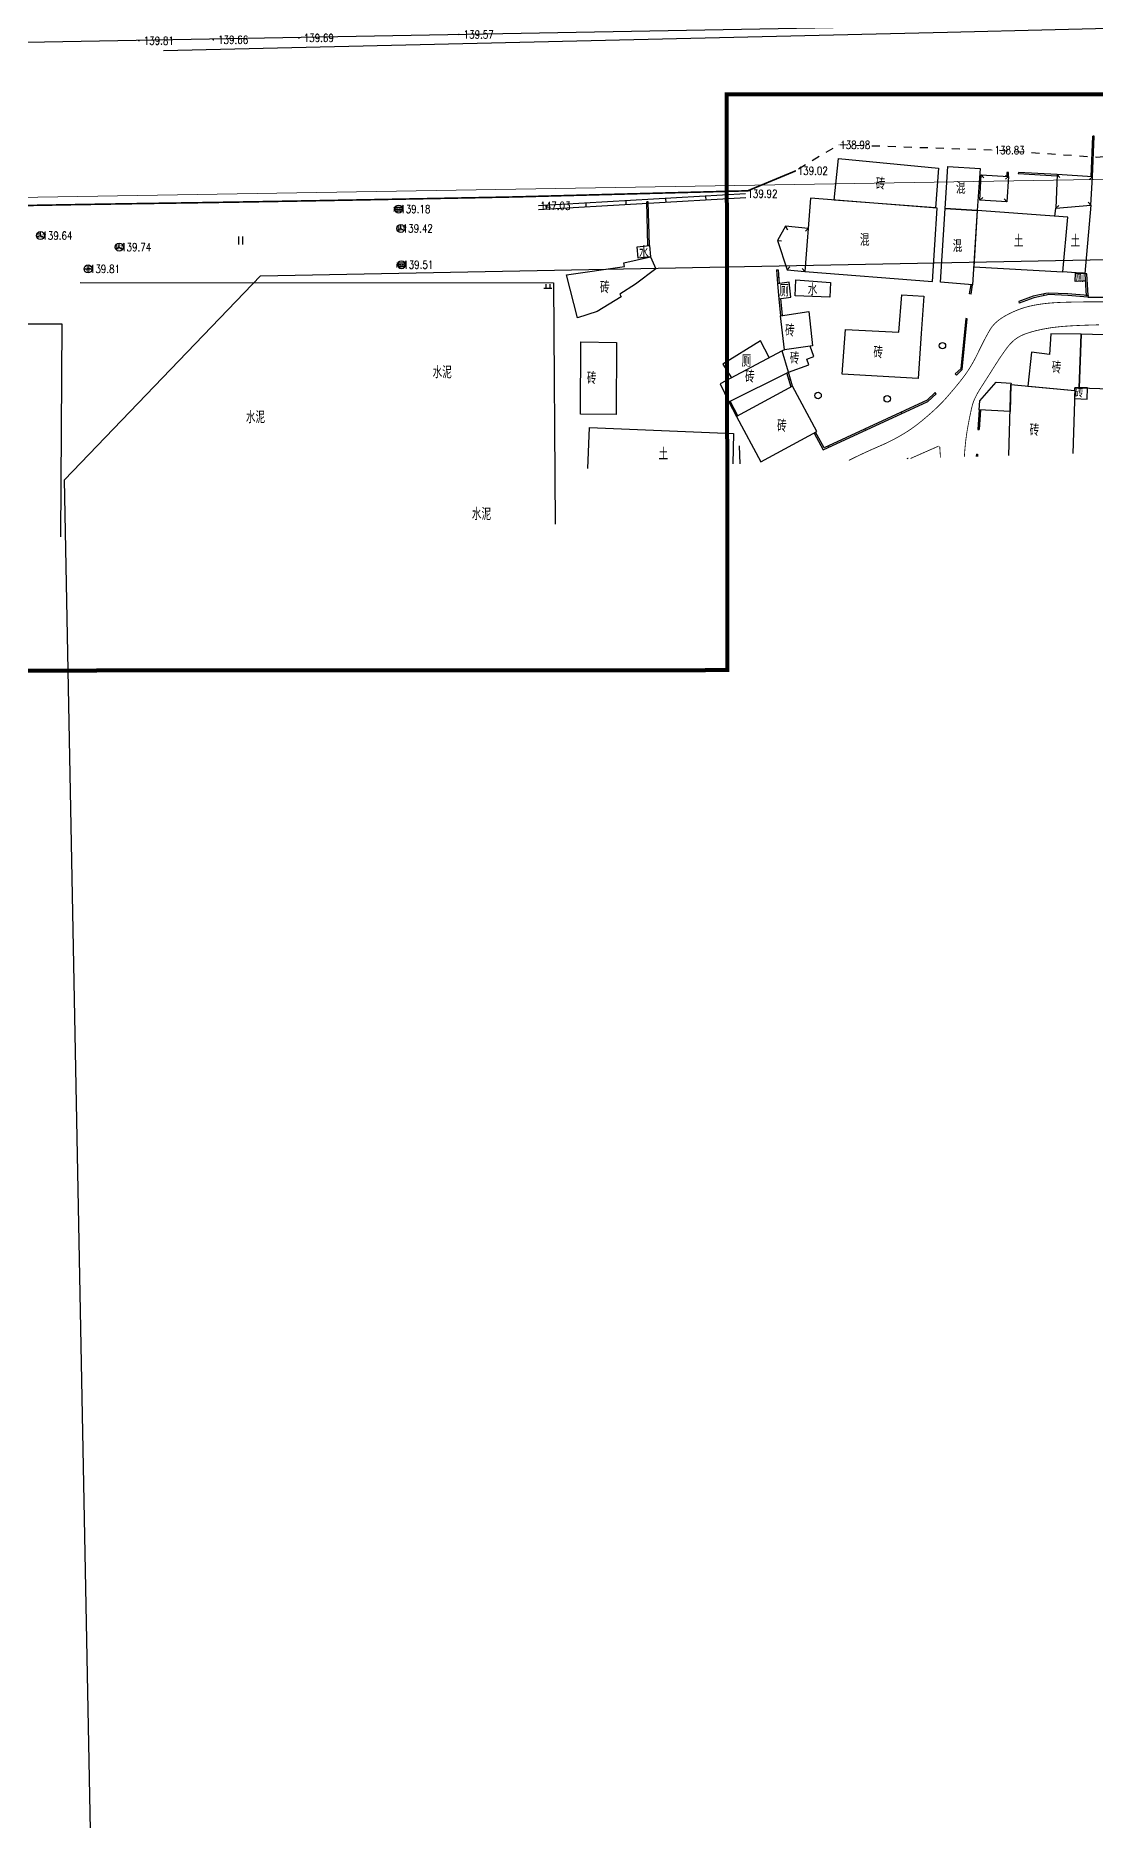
# Model space of a CAD drawing. Extents: x 529262 to 576451, y 2694391 to 2717535.
# Drawn here: x 566432.1 to 566564.6, y 2709457.8 to 2709680.9 of the extents above; entities that cross this region are included whole.
import ezdxf
from ezdxf.enums import TextEntityAlignment as Align
from ezdxf.xclip import XClip

# ---------------------------------------------------------------- set-up
doc = ezdxf.new("R2010")
doc.units = 0
doc.header["$XCLIPFRAME"] = 0
for name, pattern in [('X2', [10, 8, -2]), ('X5', [3, 2, -1]), ('X6', [2, 1, -1])]:
    doc.linetypes.add(name, pattern=pattern)
for name, color, linetype in [('a红线图', 1, 'Continuous'), ('COMPONENT', 8, 'Continuous'), ('DLDW', 8, 'Continuous'), ('DLSS', 4, 'Continuous'), ('DMTZ', 8, 'Continuous'), ('GCD', 8, 'Continuous'), ('GXYZ', 8, 'Continuous'), ('JMD', 8, 'Continuous'), ('PP-COM', 7, 'Continuous'), ('RD-中线', 40, 'Continuous'), ('RD-红线', 7, 'Continuous'), ('ZBTZ', 8, 'Continuous'), ('ZJ', 7, 'Continuous')]:
    doc.layers.add(name, color=color, linetype=linetype)
doc.styles.add('HZ', font='rs.shx', dxfattribs={"width": 0.8, "bigfont": 'hztxt.shx'})
doc.styles.add('宋体', font='', dxfattribs={"width": 0.75})
doc.styles.get('宋体').set_extended_font_data('SimSun')
doc.linetypes.add('10421', pattern='A,2,[150,AAA.SHX,S=0.5,R=0,X=0,Y=0.5],1e-11', length=2.00000000001)
doc.linetypes.add('10422', pattern='A,0.75,[150,AAA.SHX,S=0.5,R=0,X=0,Y=0.5],1.5,[177,AAA.SHX,S=1,R=0,X=0,Y=0.4],0.75', length=3)
doc.linetypes.add('1161', pattern='A,0,[149,AAA.SHX,S=0.15,R=0,X=0,Y=0],-1.6', length=1.6)
doc.linetypes.add('444', pattern='A,4.5,[145,AAA.SHX,S=1,R=0,X=0,Y=1],4.5,-0.5,[146,AAA.SHX,S=1,R=0,X=0,Y=0],-0.5', length=10)

# ---------------------------------------------------------------- blocks, each defined once
blk = doc.blocks.new('A$C19FD0107')
at = {"layer": 'RD-中线', "color": 8, "linetype": 'Continuous'}
blk.add_lwpolyline([(-1765.32132589817, 14833.87023487827), (-1870.241975441575, 14834.3566922443, -0.0777303560093911), (-2297.406094647944, 14903.19804070424), (-2763.511871531606, 15055.04426127998, -0.002411978223335573), (-2772.670693561435, 15058.07693652296), (-3168.084878399968, 15191.12673934922, 0.03180471352728447), (-3413.657397270203, 15256.71570610814), (-3481.167525202036, 15270.21845033485, 0.04076391245960564), (-3610.521611653268, 15285.28110689297), (-3824.794197767973, 15292.66365356697, 0.003807018524346361), (-3833.927622362971, 15292.90872900095), (-3984.459488265216, 15295.8011589814, 0.004916270920328316), (-3996.257734261453, 15295.9118286958), (-4213.60503308475, 15295.81346732797, 0.00447514255356644), (-4218.974859215319, 15295.76297454908), (-4356.09779150039, 15293.24607412284, -4.732668727583544e-05), (-4356.15457405895, 15293.24503725162), (-5280.16207908839, 15276.45979785593)], format="xyb", dxfattribs=at)
at = {"layer": 'RD-中线', "color": 8, "linetype": 'Continuous', "flags": 128}
for points in [[(-4490.733542978764, 14139.43815448834, -2.221422510118572e-09), (-4490.28967911005, 14139.41727957362)], [(-3818.250725544989, 14086.16833724407, -2.554406072822332e-09), (-3817.739615514874, 14086.16938653216)]]:
    blk.add_lwpolyline(points, format="xyb", dxfattribs=at)
at = {"layer": 'RD-红线', "color": 8, "linetype": 'Continuous', "flags": 128}
blk.add_lwpolyline([(-4537.77971290797, 15260.22162079671), (-4358.430567078292, 15263.68824945996), (-4329.32174744457, 15264.2508920487, -0.2585287590314037), (-4226.506679393351, 15209.85186767112), (-4206.586506180465, 15179.32515078736)], format="xyb", dxfattribs=at)
at = {"layer": 'RD-红线', "color": 8, "linetype": 'Continuous'}
blk.add_lwpolyline([(-4537.77971290797, 15260.22162079671), (-4562.291931942105, 15234.7442472931, 0.4142007791411533)], format="xyb", dxfattribs=at)
at = {"layer": 'RD-红线', "color": 8, "linetype": 'Continuous', "flags": 128}
blk.add_lwpolyline([(-4558.494173660874, 15037.81898876559), (-4562.291931942105, 15234.7442472931)], dxfattribs=at)
blk = doc.blocks.new('GC200')
at = {"linetype": 'Continuous', "const_width": 0.2, "flags": 128}
blk.add_lwpolyline([(-0.1, 0, 1), (0.1, 0, 1)], format="xyb", close=True, dxfattribs=at)
blk = doc.blocks.new('gc119')
at = {"color": 8}
for p, q in [((-1, 0), (1, 0)), ((-0.5, 1), (-0.5, 0)), ((0.5, 1), (0.5, 0))]:
    blk.add_line(p, q, dxfattribs=at)
blk = doc.blocks.new('gc122')
at = {"color": 8}
blk.add_circle((0, 0), 0.8, dxfattribs=at)
blk = doc.blocks.new('gc121')
at = {"color": 8}
for p, q in [((-0.5, -1), (-0.5, 1)), ((0.5, -1), (0.5, 1))]:
    blk.add_line(p, q, dxfattribs=at)
blk = doc.blocks.new('gcbj0102')
for p, q in [((-1, 0), (1, 0)), ((-8.881784197001252e-16, -1), (-8.881784197001252e-16, 1))]:
    blk.add_line(p, q)
blk.add_circle((0, 0), 1)
blk = doc.blocks.new('gcbj0103')
for p, q in [((-1, 0), (1, 0)), ((-0.9009279699931144, 0.4339686542644392), (0.9009279699931144, 0.4339686542644392)), ((-0.8840719287007585, -0.4673508584386284), (0.8840719287007585, -0.4673508584386284))]:
    blk.add_line(p, q)
blk.add_circle((0, 0), 1)
blk = doc.blocks.new('gcbj0107')
for q in [(-0.8660254037844384, -0.4999999999999998), (0, 1), (0.8660254037844384, -0.5)]:
    blk.add_line((0, 0), q)
blk.add_circle((0, 0), 1)

msp = doc.modelspace()

# ---------------------------------------------------------------- linework, layer by layer
at = {"const_width": 0.5}
msp.add_lwpolyline([(566139.3254781528, 2710172.956002517), (565986.517980859, 2710172.842414358), (565986.6807859818, 2709601.260900143), (566518.5860851414, 2709601.552246393), (566518.4846013224, 2709673.527309263), (566764.333365124, 2709673.51329514), (566764.1200140063, 2710112.126593302), (566139.3631917343, 2710109.398264742), (566139.3159466337, 2710172.955995432)], dxfattribs=at)
at = {"layer": 'a红线图', "color": 8, "linetype": 'Continuous', "lineweight": 0, "flags": 128}
msp.add_lwpolyline([(564727.3493957546, 2709632.223301562), (566623.018203956, 2709663.858311703)], dxfattribs=at)
msp.add_lwpolyline([(564727.3493957546, 2709632.223301562), (566623.018203956, 2709663.858311703)], dxfattribs=at)
at = {"layer": 'DLDW', "color": 252, "linetype": '10421', "flags": 128}
for points, elevation in [([(566507.2922494418, 2709654.479838125), (566508.8321494417, 2709654.635138125), (566508.9693494417, 2709653.224738125), (566507.4179494418, 2709653.045638125)], 138.9261), ([(566527.1329494417, 2709650.336238125), (566531.4566494419, 2709649.989238125), (566531.3870494417, 2709648.174338125), (566527.0564111704, 2709648.340414726)], 138.9158)]:
    msp.add_lwpolyline(points, close=True, dxfattribs=dict(at, elevation=elevation))
at = {"layer": 'DLDW', "color": 252, "linetype": 'Continuous', "flags": 128}
for points, elevation in [([(566563.3508137077, 2709650.191483311), (566562.0421494415, 2709650.126238125), (566562.0817494417, 2709651.176838125), (566563.2555494417, 2709651.119838124), (566563.3008893733, 2709651.082224581)], 139.4024), ([(566523.7867494418, 2709640.609138125), (566522.7292494418, 2709642.697938125), (566518.0153494417, 2709639.804538125), (566519.0744894791, 2709638.078997162)], 138.7277)]:
    msp.add_lwpolyline(points, dxfattribs=dict(at, elevation=elevation))
at = {"layer": 'DLDW', "color": 252, "linetype": 'Continuous', "elevation": 139.0153, "flags": 128}
msp.add_lwpolyline([(566526.2973494417, 2709650.028538125), (566524.8473494417, 2709649.825938125), (566525.0227494417, 2709647.980538125), (566526.515807101, 2709648.175863412)], close=True, dxfattribs=at)
at = {"layer": 'DLSS', "linetype": 'X6', "flags": 128}
msp.add_lwpolyline([(566587.005, 2709667.333), (566579.031, 2709667.967), (566578.435, 2709667.083), (566564.763, 2709665.639), (566551.733, 2709666.55), (566532.438, 2709667.198), (566527.127, 2709663.965)], dxfattribs=at)
msp.add_lwpolyline([(566587.005, 2709667.333), (566579.031, 2709667.967), (566578.435, 2709667.083), (566564.763, 2709665.639), (566551.733, 2709666.55), (566532.438, 2709667.198), (566527.127, 2709663.965)], dxfattribs=at)
at = {"layer": 'DLSS', "linetype": 'X2', "const_width": 0.2}
msp.add_lwpolyline([(566527.127, 2709663.965), (566521.1138699439, 2709661.465454286), (566492.066935908, 2709660.701914445), (566489.4834653568, 2709660.650430563), (566486.3302537026, 2709660.588716418), (566482.6073009457, 2709660.516772009), (566478.3146070859, 2709660.434597338), (566473.8215802943, 2709660.349822522), (566469.4976287415, 2709660.270077682), (566465.3427524277, 2709660.195362817), (566461.3569513527, 2709660.125677927), (566457.5402255167, 2709660.061023014), (566453.8925749194, 2709660.001398075), (566450.4139995611, 2709659.946803112), (566447.1044994418, 2709659.897238124), (566443.7896400668, 2709659.847218593), (566440.2949869419, 2709659.791259999), (566436.6205400669, 2709659.729362343), (566432.7662994418, 2709659.661525624), (566428.7322650668, 2709659.587749843)], dxfattribs=at)
at = {"layer": 'DLSS', "linetype": 'X2', "const_width": 0.1, "flags": 128}
for points in [[(566610.3460494418, 2709658.014238125), (566609.7280528639, 2709657.560013731), (566609.1563428084, 2709657.14430632), (566608.6309192753, 2709656.767115892), (566608.1517822646, 2709656.428442447), (566607.7189317761, 2709656.128285985), (566607.3323678102, 2709655.866646506), (566606.9920903664, 2709655.643524009), (566606.698099445, 2709655.458918495), (566606.4065620115, 2709655.294041214), (566606.0736450305, 2709655.130103414), (566605.6993485022, 2709654.967105096), (566605.2836724268, 2709654.805046259), (566604.8266168041, 2709654.643926904), (566604.3281816342, 2709654.483747031), (566603.788366917, 2709654.324506639), (566603.2071726527, 2709654.166205729), (566602.5822477166, 2709654.004533803), (566601.9112409842, 2709653.835180363), (566601.1941524557, 2709653.658145411), (566600.4309821307, 2709653.473428944), (566599.6217300096, 2709653.281030964), (566598.7663960923, 2709653.080951471), (566597.8649803785, 2709652.873190464), (566596.9174828689, 2709652.657747943), (566595.9524309761, 2709652.439954437), (566594.998352114, 2709652.225140473), (566594.0552462826, 2709652.01330605), (566593.123113482, 2709651.804451169), (566592.2019537118, 2709651.59857583), (566591.2917669724, 2709651.395680032), (566590.3925532636, 2709651.195763777), (566589.5043125853, 2709650.998827063), (566588.6332280845, 2709650.79737064), (566587.7854829073, 2709650.583895258), (566586.9610770537, 2709650.358400917), (566586.160010524, 2709650.120887617), (566585.382283318, 2709649.871355357), (566584.6278954358, 2709649.609804139), (566583.8968468773, 2709649.336233961), (566583.1891376425, 2709649.050644824), (566582.497071905, 2709648.772698855), (566581.8129538386, 2709648.522058181), (566581.1367834429, 2709648.298722803), (566580.4685607181, 2709648.10269272), (566579.8082856642, 2709647.933967933), (566579.1559582811, 2709647.792548441), (566578.5115785691, 2709647.678434245), (566577.875146528, 2709647.591625344), (566577.2394114624, 2709647.525374376), (566576.5971226771, 2709647.472933982), (566575.9482801721, 2709647.434304158), (566575.2928839474, 2709647.409484908), (566574.6309340029, 2709647.398476229), (566573.9624303387, 2709647.401278123), (566573.2873729549, 2709647.417890588), (566572.6057618513, 2709647.448313626), (566571.9020064796, 2709647.483269978), (566571.1605162913, 2709647.513482388), (566570.3812912864, 2709647.538950855), (566569.564331465, 2709647.559675379), (566568.7096368271, 2709647.575655961), (566567.8172073725, 2709647.5868926), (566566.8870431015, 2709647.593385296), (566565.9191440138, 2709647.59513405), (566564.9628985192, 2709647.593173011), (566564.0676950271, 2709647.588536328), (566563.2335335376, 2709647.581224003), (566562.460414051, 2709647.571236035), (566561.7483365664, 2709647.558572424), (566561.0973010849, 2709647.54323317), (566560.5073076058, 2709647.525218273), (566559.9783561293, 2709647.504527733), (566559.4874768583, 2709647.478470854), (566559.0116999957, 2709647.444356938), (566558.5510255418, 2709647.402185987), (566558.105453496, 2709647.351957999), (566557.674983859, 2709647.293672976), (566557.2596166299, 2709647.227330916), (566556.8593518096, 2709647.15293182), (566556.4741893978, 2709647.070475689), (566556.0974099225, 2709646.977238957), (566555.7222939123, 2709646.870498057), (566555.3488413674, 2709646.750252991), (566554.9770522875, 2709646.616503758), (566554.6069266726, 2709646.469250359), (566554.2384645228, 2709646.308492793), (566553.8716658383, 2709646.13423106), (566553.5065306189, 2709645.946465161), (566553.1554260186, 2709645.748309448), (566552.8307191929, 2709645.542878275), (566552.5324101407, 2709645.330171642), (566552.2604988627, 2709645.110189548), (566552.0149853586, 2709644.882931993), (566551.7958696285, 2709644.648398978), (566551.6031516726, 2709644.406590503), (566551.4368314905, 2709644.157506568), (566551.2791331746, 2709643.891068105), (566551.112280817, 2709643.597196047), (566550.9362744178, 2709643.275890394), (566550.7511139768, 2709642.927151146), (566550.5567994943, 2709642.550978303), (566550.35333097, 2709642.147371865), (566550.1407084042, 2709641.716331832), (566549.9189317967, 2709641.257858204), (566549.690497732, 2709640.794396646), (566549.4579027949, 2709640.348392826), (566549.2211469853, 2709639.919846741), (566548.9802303031, 2709639.508758392), (566548.7351527483, 2709639.11512778), (566548.4859143212, 2709638.738954904), (566548.2325150215, 2709638.380239765), (566547.9749548492, 2709638.038982362), (566547.7135823024, 2709637.707111314), (566547.4487458791, 2709637.376555239), (566547.1804455793, 2709637.047314138), (566546.9086814031, 2709636.719388011), (566546.6334533507, 2709636.392776858), (566546.3547614216, 2709636.067480679), (566546.0726056161, 2709635.743499473), (566545.786985934, 2709635.420833241), (566545.4851386922, 2709635.092763416), (566545.1543002072, 2709634.752571432), (566544.7944704789, 2709634.400257288), (566544.4056495075, 2709634.035820985), (566543.9878372928, 2709633.659262522), (566543.5410338348, 2709633.270581901), (566543.0652391337, 2709632.86977912), (566542.5604531893, 2709632.456854179), (566542.0257762511, 2709632.043687416), (566541.4603085683, 2709631.642159164), (566540.8640501412, 2709631.252269426), (566540.2370009696, 2709630.8740182), (566539.5791610532, 2709630.507405486), (566538.8905303925, 2709630.152431286), (566538.1711089874, 2709629.809095598), (566537.4208968376, 2709629.477398423), (566536.6592822943, 2709629.146961676), (566535.9056537084, 2709628.807407272), (566535.1600110797, 2709628.458735212), (566534.4223544084, 2709628.100945496), (566533.7524722553, 2709627.764102183)], [(566545.1156232693, 2709629.514735679), (566545.1951368736, 2709628.279939927), (566545.2049778771, 2709628.114285974)]]:
    msp.add_lwpolyline(points, dxfattribs=at)
at = {"layer": 'DLSS', "linetype": 'Continuous', "const_width": 0.1, "flags": 128}
for points in [[(566565.0211102392, 2709644.712803266), (566564.463564984, 2709644.700743165), (566563.9124118175, 2709644.685816881), (566563.367650739, 2709644.668024412), (566562.8292817492, 2709644.647365759), (566562.2973048479, 2709644.62384092), (566561.7717200348, 2709644.597449898), (566561.25252731, 2709644.568192691), (566560.7430457881, 2709644.533599853), (566560.2465945826, 2709644.491201936), (566559.7631736936, 2709644.440998941), (566559.292783121, 2709644.382990868), (566558.8354228652, 2709644.317177717), (566558.3910929257, 2709644.243559487), (566557.9597933028, 2709644.162136179), (566557.5415239965, 2709644.072907792), (566557.1423943724, 2709643.97832169), (566556.7685137964, 2709643.880825236), (566556.4198822682, 2709643.78041843), (566556.0964997879, 2709643.677101271), (566555.798366356, 2709643.57087376), (566555.5254819714, 2709643.461735896), (566555.2778466353, 2709643.34968768), (566555.0554603469, 2709643.234729112), (566554.8476408186, 2709643.110554447), (566554.6437057628, 2709642.970857938), (566554.4436551791, 2709642.815639587), (566554.2474890678, 2709642.644899393), (566554.0552074286, 2709642.458637357), (566553.8668102619, 2709642.256853477), (566553.6822975671, 2709642.039547755), (566553.5016693451, 2709641.806720191), (566553.3210411228, 2709641.560311021), (566553.1365284284, 2709641.302260487), (566552.9481312614, 2709641.032568587), (566552.7558496223, 2709640.751235321), (566552.559683511, 2709640.458260689), (566552.3596329275, 2709640.153644691), (566552.1556978715, 2709639.837387328), (566551.9478783433, 2709639.5094886), (566551.7381166008, 2709639.176254239), (566551.5283549018, 2709638.843989982), (566551.3185932465, 2709638.512695828), (566551.108831635, 2709638.182371776), (566550.8990700667, 2709637.853017827), (566550.6893085422, 2709637.524633981), (566550.4795470614, 2709637.197220238), (566550.269785624, 2709636.870776598), (566550.0694977085, 2709636.551340947), (566549.888156793, 2709636.244951168), (566549.7257628775, 2709635.951607261), (566549.5823159621, 2709635.671309229), (566549.4578160465, 2709635.404057069), (566549.3522631312, 2709635.149850782), (566549.2656572157, 2709634.908690368), (566549.1979983002, 2709634.680575827), (566549.1379399123, 2709634.442868171), (566549.0741355792, 2709634.172928414), (566549.006585301, 2709633.870756557), (566548.9352890777, 2709633.536352598), (566548.8602469091, 2709633.169716537), (566548.7814587954, 2709632.770848376), (566548.6989247368, 2709632.339748113), (566548.6126447332, 2709631.876415748), (566548.5281647975, 2709631.384736507), (566548.4510309433, 2709630.868595616), (566548.3812431702, 2709630.327993072), (566548.3188014786, 2709629.762928876), (566548.2637058683, 2709629.173403029), (566548.2159563396, 2709628.55941553), (566548.1935698924, 2709628.205668289)], [(566544.9841776148, 2709629.554966582), (566544.4130764726, 2709629.306526781), (566543.8706099439, 2709629.06974089), (566543.3567780282, 2709628.84460891), (566542.8715807258, 2709628.63113084), (566542.4150180365, 2709628.42930668), (566541.9870899604, 2709628.239136431), (566541.5877964975, 2709628.060620092), (566541.4521036417, 2709627.999534165)]]:
    msp.add_lwpolyline(points, dxfattribs=at)
at = {"layer": 'DMTZ', "linetype": '10421', "flags": 128}
msp.add_lwpolyline([(566563.6371324596, 2709648.159437993), (566579.8290390469, 2709648.181751528), (566585.5965494417, 2709651.133238125), (566600.9174494417, 2709654.232838125)], dxfattribs=at)
at = {"layer": 'DMTZ', "linetype": '10422', "elevation": 140.273, "flags": 128}
msp.add_lwpolyline([(566520.1749363361, 2709627.348941244), (566520.0722494418, 2709629.570538125)], dxfattribs=at)
at = {"layer": 'JMD', "linetype": 'Continuous'}
for p, q in [((566564.4106494418, 2709668.307838125), (566564.2607762684, 2709668.31400513)), ((566550.3156190204, 2709663.467227052), (566550.647609969, 2709663.093352728)), ((566553.4843923945, 2709663.279204026), (566553.2844721603, 2709663.284852028)), ((566553.7096494418, 2709663.265838125), (566553.3357751179, 2709662.933847176)), ((566554.9438494418, 2709663.768338125), (566554.9321917023, 2709663.568678171)), ((566559.7787494418, 2709663.486038125), (566559.7670917023, 2709663.286378171)), ((566559.7787494418, 2709663.486038125), (566560.114888015, 2709663.115888345)), ((566564.2003494418, 2709663.197038125), (566563.826401332, 2709662.865130289)), ((566564.2003494418, 2709663.197038125), (566564.0504762685, 2709663.20320513)), ((566500.8671729009, 2709659.932347678), (566500.896389209, 2709659.433202)), ((566500.8671729009, 2709659.932347678), (566500.896389209, 2709659.433202)), ((566505.8586296757, 2709660.224510758), (566505.8878459837, 2709659.725365081)), ((566505.8586296757, 2709660.224510758), (566505.8878459837, 2709659.725365081)), ((566508.6874494418, 2709660.080238125), (566508.487520024, 2709660.07492513)), ((566510.8500864505, 2709660.516673839), (566510.8793027585, 2709660.017528161)), ((566510.8500864505, 2709660.516673839), (566510.8793027585, 2709660.017528161)), ((566515.8415432252, 2709660.808836919), (566515.8707595333, 2709660.309691242)), ((566515.8415432252, 2709660.808836919), (566515.8707595333, 2709660.309691242)), ((566550.1277190205, 2709660.300527052), (566550.5015933445, 2709660.632518)), ((566553.5217494417, 2709660.099138125), (566553.1897584933, 2709660.473012448)), ((566564.0115494418, 2709659.685238125), (566563.6513016126, 2709660.031967849)), ((566495.8757161262, 2709659.640184598), (566495.9049324342, 2709659.14103892)), ((566495.8757161262, 2709659.640184598), (566495.9049324342, 2709659.14103892)), ((566559.6485494417, 2709659.282938125), (566559.9911603393, 2709659.647105357)), ((566524.8189494415, 2709655.268038125), (566525.3163843085, 2709655.217455981)), ((566525.8391494417, 2709657.025838124), (566526.0680697701, 2709656.581320989)), ((566528.6512656303, 2709656.750360226, 139.4322), (566528.3559112054, 2709656.433968967)), ((566508.8321494417, 2709654.635138125), (566508.6322200239, 2709654.62982513)), ((566524.7258494417, 2709651.590338125), (566524.925376925, 2709651.604077973)), ((566526.0555494417, 2709651.576038125), (566526.3663157746, 2709651.967732248)), ((566528.2347494418, 2709651.371038125), (566527.9158631172, 2709651.756150461)), ((566563.5005759728, 2709651.093416631), (566563.3008893733, 2709651.082224581)), ((566524.7893806928, 2709650.667749325), (566524.988908176, 2709650.681489173)), ((566549.0451494417, 2709648.555438125), (566548.847701744, 2709648.587287876)), ((566558.0961327731, 2709648.573449879), (566558.1406288629, 2709648.378462449)), ((566525.0227494417, 2709647.980538125), (566525.2218278573, 2709647.999715831)), ((566554.9871494417, 2709647.615138125), (566555.0556749849, 2709647.427243873)), ((566563.6538494418, 2709648.358738125), (566563.4541628421, 2709648.347546075)), ((566563.6538494418, 2709648.358738125), (566563.6371324596, 2709648.159437993)), ((566525.2281494418, 2709645.848338125), (566525.4272278573, 2709645.867515832)), ((566548.5640494417, 2709645.477538125), (566548.3650039334, 2709645.497054415)), ((566526.4653867618, 2709637.923352158), (566526.2736839198, 2709637.866343208)), ((566547.1975494417, 2709638.427138125), (566547.061602469, 2709638.573829708)), ((566547.9495404396, 2709639.210196475), (566547.7504949311, 2709639.229712764)), ((566544.6797494417, 2709636.090238125), (566544.5452071052, 2709636.238219069)), ((566540.3792879266, 2709633.631923086), (566540.295147268, 2709633.813362745)), ((566550.0431494417, 2709634.096638124), (566550.192874571, 2709634.08756147)), ((566529.4228494418, 2709631.189138125), (566529.5987168577, 2709631.284378096)), ((566535.8432964713, 2709631.528406622), (566535.7591558128, 2709631.70984628)), ((566549.8944494417, 2709631.643738124), (566550.0441745709, 2709631.634661469)), ((566531.307305016, 2709629.424890157), (566531.2231643572, 2709629.606329816)), ((566549.7036494418, 2709628.546838125), (566549.8526544246, 2709628.5295895))]:
    msp.add_line(p, q, dxfattribs=at)
at = {"layer": 'JMD'}
msp.add_line((566519.2246047683, 2709634.168178546), (566519.4014945519, 2709634.26150595), dxfattribs=at)
at = {"layer": 'JMD', "linetype": '444', "flags": 128}
msp.add_lwpolyline([(566448.1049125426, 2709679.010522461), (566546.0961654815, 2709681.277974962), (566599.9343412085, 2709682.641008621), (566614.5502323658, 2709683.695237736), (566672.769614742, 2709684.003983784), (566687.8375597303, 2709683.702783822), (566702.3027193642, 2709683.40158386), (566712.1362975778, 2709681.983797207)], dxfattribs=at)
at = {"layer": 'JMD', "linetype": 'Continuous', "flags": 128}
for points in [[(566564.0504762685, 2709663.20320513), (566564.2607762684, 2709668.31400513)], [(566564.2003494418, 2709663.197038125), (566564.4106494418, 2709668.307838125)], [(566559.7670917023, 2709663.286378171), (566554.9321917023, 2709663.568678171)], [(566559.7787494418, 2709663.486038125), (566554.9438494418, 2709663.768338125)], [(566520.833, 2709661.101), (566494.95, 2709659.586)], [(566520.833, 2709661.101), (566494.95, 2709659.586)], [(566520.862216308, 2709660.601854322), (566494.979216308, 2709659.086854323)], [(566520.862216308, 2709660.601854322), (566494.979216308, 2709659.086854323)], [(566563.4541628421, 2709648.347546075), (566563.3008893733, 2709651.082224581)], [(566563.6371324596, 2709648.159437993), (566561.126399945, 2709648.370034295), (566558.7163239354, 2709648.485782768), (566558.4058537342, 2709648.438986708), (566556.8668651935, 2709648.087789853), (566555.0556749849, 2709647.427243873)], [(566548.3650039334, 2709645.497054415), (566547.7486130246, 2709639.210519307), (566547.061602469, 2709638.573829708)], [(566526.2054494417, 2709638.797438125), (566528.772285168, 2709639.702366586), (566528.4969378157, 2709640.422770951), (566529.3693494417, 2709640.742338125), (566528.9235577981, 2709642.05491437)], [(566525.7227494417, 2709641.587838125), (566525.4412494417, 2709641.453438124)]]:
    msp.add_lwpolyline(points, dxfattribs=at)
for points, elevation in [([(566544.6029440676, 2709659.329532041), (566531.9403494418, 2709660.313538125), (566532.4461494418, 2709665.492638125), (566544.9804860981, 2709664.27374611)], 138.9164), ([(566549.8093193035, 2709659.000961842), (566545.8029494417, 2709659.250738125), (566546.1466494416, 2709664.518738124), (566550.1522649643, 2709664.257399846)], 138.9164), ([(566553.7096494418, 2709663.265838125), (566553.5217494417, 2709660.099138125), (566550.1277190205, 2709660.300527052), (566550.3156190204, 2709663.467227052)], 138.4492), ([(566528.9456494416, 2709660.552338125), (566528.2347494418, 2709651.371038125), (566544.2321494417, 2709650.116738125), (566544.804935423, 2709659.313730327)], 139.2651), ([(566549.2292494418, 2709649.696738125), (566545.2280494417, 2709650.029438125), (566545.8029494417, 2709659.250738125), (566549.8093193035, 2709659.000961842)], 138.9164), ([(566561.1130494418, 2709658.151138125), (566549.8093193035, 2709659.000961842), (566549.3698683847, 2709651.942339673), (566560.5174494417, 2709651.335038125)], 140.5), ([(566499.8309494418, 2709645.606838125), (566498.4590494419, 2709650.967038125), (566505.6911494418, 2709651.998438125), (566505.6299494418, 2709652.459138125), (566508.9693494417, 2709653.224738125), (566509.6250494418, 2709651.721938125), (566507.0853494417, 2709649.800038125), (566505.1286494418, 2709648.530138125), (566505.3081494417, 2709648.221938124), (566502.2848494417, 2709646.374538125)], 138.3192), ([(566543.1297494418, 2709648.304338125), (566542.7953494417, 2709643.639938125), (566542.4035494417, 2709638.015338125), (566532.9191494418, 2709638.553438125), (566533.3269494417, 2709644.134938125), (566540.0154494419, 2709643.799338125), (566540.3600494418, 2709648.445938125)], 139.4643), ([(566500.2497494417, 2709642.578438125), (566504.7087494417, 2709642.512538125), (566504.6751494418, 2709633.517138125), (566500.215965504, 2709633.533794258)], 138.687), ([(566562.7852494417, 2709643.562138124), (566558.9969494417, 2709643.579438125), (566558.8467494417, 2709641.025538125), (566556.5964494417, 2709641.281038125), (566556.1487425547, 2709637.036274547), (566561.9915020809, 2709636.487538124), (566561.9970733257, 2709636.845911687), (566562.5415494418, 2709636.845638125)], 139.678), ([(566576.7163494417, 2709636.400138125), (566576.9324494418, 2709643.133838124), (566562.7852494417, 2709643.562138124), (566562.5415494418, 2709636.845638125)], 139.678), ([(566519.7048494415, 2709633.257938125), (566522.7570494415, 2709627.604138125), (566529.7736027814, 2709631.380447167), (566526.7286332281, 2709637.038138593)], 139.013), ([(566561.9760494418, 2709635.493538125), (566563.5498494417, 2709635.438438125), (566563.5713494418, 2709636.821438124), (566561.9970733257, 2709636.845911687)], 140.0443)]:
    msp.add_lwpolyline(points, close=True, dxfattribs=dict(at, elevation=elevation))
for points in [[(566553.4978494417, 2709663.755538125), (566553.4843923945, 2709663.279204026), (566553.7096494418, 2709663.265838125), (566553.7231064888, 2709663.742172224)], [(566525.2281494418, 2709645.848338125), (566528.7622494417, 2709646.395738125), (566529.2204494416, 2709642.098238124), (566525.7227494417, 2709641.587838125)], [(566525.4412494417, 2709641.453438124), (566517.6719494417, 2709637.335638125), (566518.7376494417, 2709635.091138125), (566526.2054494417, 2709638.797438125)], [(566550.0431494417, 2709634.096638124), (566550.1498494418, 2709635.226038125), (566552.1835494417, 2709637.548638125), (566554.0292494417, 2709637.435938125), (566554.0210663928, 2709637.236100229), (566553.9908494418, 2709637.238938125), (566553.9043297302, 2709633.86416666)]]:
    msp.add_lwpolyline(points, close=True, dxfattribs=at)
for points, elevation in [([(566564.0115494418, 2709659.685238125), (566564.2003494418, 2709663.197038125), (566559.7787494418, 2709663.486038125), (566559.6485494417, 2709659.282938125)], 140.1716), ([(566508.6322200239, 2709654.62982513), (566508.487520024, 2709660.07492513)], 138.725), ([(566559.52338545, 2709658.264007839), (566559.6485494417, 2709659.282938125), (566564.0115494418, 2709659.685238125), (566563.2555494417, 2709651.119838124), (566560.5174494417, 2709651.335038125)], 140.5), ([(566528.6512656303, 2709656.750360226), (566525.8391494417, 2709657.025838124), (566524.8189494415, 2709655.268038125), (566526.0555494417, 2709651.576038125), (566528.2347494418, 2709651.371038125)], 139.4322), ([(566524.925376925, 2709651.604077973), (566525.0459125678, 2709649.853682186)], 138.7109), ([(566548.847701744, 2709648.587287876), (566549.029345402, 2709649.713360156)], 139.6301), ([(566525.221174652, 2709648.006496574), (566525.4261213499, 2709645.879002176)], 139.0153), ([(566526.5487650293, 2709636.941333528), (566526.0236284661, 2709638.707199623)], 139.013), ([(566544.5452071052, 2709636.238219069), (566543.526148336, 2709635.311704179), (566530.6511156482, 2709629.341048478), (566529.5987168577, 2709631.284378096)], 140.6042), ([(566553.7636280658, 2709628.375984213), (566553.9908494418, 2709637.238938125), (566561.9915020809, 2709636.487538124), (566561.756738405, 2709628.620389915)], 141.9649), ([(566519.880968884, 2709633.35272561), (566518.9168540385, 2709635.180078107)], 139.013), ([(566550.0431494417, 2709634.096638124), (566549.8944494417, 2709631.643738124)], 140.3387), ([(566550.192874571, 2709634.08756147), (566550.0441745709, 2709631.634661469)], 140.3387), ([(566501.1240868224, 2709626.766422543), (566501.3274683364, 2709631.86660946), (566519.3495494417, 2709631.147938125), (566519.2381435625, 2709627.320296888)], 138.97), ([(566549.7036494418, 2709628.546838125), (566549.6693797766, 2709628.250794196)], 140.9866), ([(566549.8526544246, 2709628.5295895), (566549.8209178161, 2709628.255427781)], 140.9866)]:
    msp.add_lwpolyline(points, dxfattribs=dict(at, elevation=elevation))
at = {"layer": 'JMD', "flags": 128}
for points, elevation in [([(566508.8321494417, 2709654.635138125), (566508.6874494418, 2709660.080238125)], 138.725), ([(566524.7258494417, 2709651.590338125), (566524.8473494417, 2709649.825938125)], 138.7109), ([(566549.0451494417, 2709648.555438125), (566549.2292494418, 2709649.696738125)], 139.6301), ([(566525.0227494417, 2709647.980538125), (566525.2281494418, 2709645.848338125)], 139.0153), ([(566526.7286332281, 2709637.038138593), (566526.2054494417, 2709638.797438125)], 139.013), ([(566529.4228494418, 2709631.189138125), (566530.5647494417, 2709629.080538125), (566543.6380494417, 2709635.143138125), (566544.6797494417, 2709636.090238125)], 140.6042), ([(566518.7376494417, 2709635.091138125), (566519.7048494415, 2709633.257938125)], 139.013)]:
    msp.add_lwpolyline(points, dxfattribs=dict(at, elevation=elevation))
for points in [[(566563.6538494418, 2709648.358738125), (566563.5005759728, 2709651.093416631)], [(566563.6538494418, 2709648.358738125), (566561.1395597875, 2709648.569632794), (566558.706117509, 2709648.686503476), (566558.3686494417, 2709648.635638125), (566556.810131795, 2709648.279984732), (566554.9871494417, 2709647.615138125)], [(566547.1975494417, 2709638.427138125), (566547.9402494415, 2709639.115438124), (566548.5640494417, 2709645.477538125)]]:
    msp.add_lwpolyline(points, dxfattribs=at)
at = {"layer": 'JMD', "linetype": 'X5', "flags": 128}
msp.add_lwpolyline([(566541.047792497, 2709627.987171525), (566541.1460255939, 2709628.03056252), (566541.1651056022, 2709627.990758613)], dxfattribs=at)
at = {"layer": 'ZBTZ', "linetype": '1161', "flags": 128}
for points in [[(566437.6854376609, 2709650.011792708), (566496.8550901075, 2709649.959262592), (566497.0453693043, 2709619.786268314)], [(566426.0316307996, 2709644.848688354), (566435.3573322837, 2709644.841729583), (566435.2279930961, 2709618.204632157)]]:
    msp.add_lwpolyline(points, dxfattribs=at)

# ---------------------------------------------------------------- block references
at = {"layer": 'COMPONENT', "linetype": 'Continuous', "xscale": 0.5, "yscale": 0.5}
for name, p in [('gcbj0103', (566477.4704811573, 2709659.183114944)), ('gcbj0107', (566432.7033946485, 2709655.864121654)), ('gcbj0107', (566477.7513873175, 2709656.753679633)), ('gcbj0107', (566442.5456792474, 2709654.423707153)), ('gcbj0102', (566438.6505731125, 2709651.69885368)), ('gcbj0103', (566477.8333374346, 2709652.224818151))]:
    msp.add_blockref(name, p, dxfattribs=at)
at = {"layer": 'GCD', "linetype": 'Continuous'}
ref = msp.add_blockref('GC200', (566445.0121442054, 2709680.227784866, 139.81), dxfattribs=dict(at, xscale=0.5, yscale=0.5, zscale=0.5))
ref.add_attrib('height', '139.81', dxfattribs={"linetype": 'Continuous', "height": 1, "style": 'HZ', "width": 0.8}).set_placement((566445.6121442054, 2709680.227784866, 139.81), align=Align.MIDDLE_LEFT)
ref = msp.add_blockref('GC200', (566454.3030903195, 2709680.341524306, 139.662), dxfattribs=dict(at, xscale=0.5, yscale=0.5, zscale=0.5))
ref.add_attrib('height', '139.66', dxfattribs={"linetype": 'Continuous', "height": 1, "style": 'HZ', "width": 0.8}).set_placement((566454.9030903195, 2709680.341524306, 139.662), align=Align.MIDDLE_LEFT)
ref = msp.add_blockref('GC200', (566465.0135779761, 2709680.56765923, 139.69), dxfattribs=dict(at, xscale=0.5, yscale=0.5, zscale=0.5))
ref.add_attrib('height', '139.69', dxfattribs={"linetype": 'Continuous', "height": 1, "style": 'HZ', "width": 0.8}).set_placement((566465.6135779761, 2709680.56765923, 139.69), align=Align.MIDDLE_LEFT)
ref = msp.add_blockref('GC200', (566485.003276375, 2709681.01358218, 139.57), dxfattribs=dict(at, xscale=0.5, yscale=0.5, zscale=0.5))
ref.add_attrib('height', '139.57', dxfattribs={"linetype": 'Continuous', "height": 1, "style": 'HZ', "width": 0.8}).set_placement((566485.603276375, 2709681.01358218, 139.57), align=Align.MIDDLE_LEFT)
ref = msp.add_blockref('GC200', (566532.4336241685, 2709667.201061415, 138.975), dxfattribs=dict(at, xscale=0.1999999999534339, yscale=0.1999999999534339, zscale=0.1999999999534339))
ref.add_attrib('height', '138.98', dxfattribs={"linetype": 'Continuous', "height": 1, "style": 'HZ', "width": 0.8}).set_placement((566532.6736241685, 2709667.201061415, 138.975), align=Align.MIDDLE_LEFT)
ref = msp.add_blockref('GC200', (566532.4336241685, 2709667.201061415, 138.975), dxfattribs=dict(at, xscale=0.1999999999534339, yscale=0.1999999999534339, zscale=0.1999999999534339))
ref.add_attrib('height', '138.98', dxfattribs={"linetype": 'Continuous', "height": 1, "style": 'HZ', "width": 0.8}).set_placement((566532.6736241685, 2709667.201061415, 138.975), align=Align.MIDDLE_LEFT)
ref = msp.add_blockref('GC200', (566551.7286241686, 2709666.553061415, 138.83), dxfattribs=dict(at, xscale=0.1999999999534339, yscale=0.1999999999534339, zscale=0.1999999999534339))
ref.add_attrib('height', '138.83', dxfattribs={"linetype": 'Continuous', "height": 1, "style": 'HZ', "width": 0.8}).set_placement((566551.9686241685, 2709666.553061415, 138.83), align=Align.MIDDLE_LEFT)
ref = msp.add_blockref('GC200', (566551.7286241686, 2709666.553061415, 138.83), dxfattribs=dict(at, xscale=0.1999999999534339, yscale=0.1999999999534339, zscale=0.1999999999534339))
ref.add_attrib('height', '138.83', dxfattribs={"linetype": 'Continuous', "height": 1, "style": 'HZ', "width": 0.8}).set_placement((566551.9686241685, 2709666.553061415, 138.83), align=Align.MIDDLE_LEFT)
ref = msp.add_blockref('GC200', (566527.1226241685, 2709663.968061415, 139.016), dxfattribs=dict(at, xscale=0.1999999999534339, yscale=0.1999999999534339, zscale=0.1999999999534339))
ref.add_attrib('height', '139.02', dxfattribs={"linetype": 'Continuous', "height": 1, "style": 'HZ', "width": 0.8}).set_placement((566527.3626241685, 2709663.968061415, 139.016), align=Align.MIDDLE_LEFT)
ref = msp.add_blockref('GC200', (566527.1226241685, 2709663.968061415, 139.016), dxfattribs=dict(at, xscale=0.1999999999534339, yscale=0.1999999999534339, zscale=0.1999999999534339))
ref.add_attrib('height', '139.02', dxfattribs={"linetype": 'Continuous', "height": 1, "style": 'HZ', "width": 0.8}).set_placement((566527.3626241685, 2709663.968061415, 139.016), align=Align.MIDDLE_LEFT)
ref = msp.add_blockref('GC200', (566494.9456241685, 2709659.589061415, 147.03), dxfattribs=dict(at, xscale=0.1999999999534339, yscale=0.1999999999534339, zscale=0.1999999999534339))
ref.add_attrib('height', '147.03', dxfattribs={"linetype": 'Continuous', "height": 1, "style": 'HZ', "width": 0.8}).set_placement((566495.1856241685, 2709659.589061415, 147.03), align=Align.MIDDLE_LEFT)
ref = msp.add_blockref('GC200', (566494.9456241685, 2709659.589061415, 147.03), dxfattribs=dict(at, xscale=0.1999999999534339, yscale=0.1999999999534339, zscale=0.1999999999534339))
ref.add_attrib('height', '147.03', dxfattribs={"linetype": 'Continuous', "height": 1, "style": 'HZ', "width": 0.8}).set_placement((566495.1856241685, 2709659.589061415, 147.03), align=Align.MIDDLE_LEFT)
ref = msp.add_blockref('GC200', (566520.8286241685, 2709661.104061415, 139.921), dxfattribs=dict(at, xscale=0.1999999999534339, yscale=0.1999999999534339, zscale=0.1999999999534339))
ref.add_attrib('height', '139.92', dxfattribs={"linetype": 'Continuous', "height": 1, "style": 'HZ', "width": 0.8}).set_placement((566521.0686241685, 2709661.104061415, 139.921), align=Align.MIDDLE_LEFT)
ref = msp.add_blockref('GC200', (566520.8286241685, 2709661.104061415, 139.921), dxfattribs=dict(at, xscale=0.1999999999534339, yscale=0.1999999999534339, zscale=0.1999999999534339))
ref.add_attrib('height', '139.92', dxfattribs={"linetype": 'Continuous', "height": 1, "style": 'HZ', "width": 0.8}).set_placement((566521.0686241685, 2709661.104061415, 139.921), align=Align.MIDDLE_LEFT)
ref = msp.add_blockref('GC200', (566477.4366241685, 2709659.190061415, 139.183), dxfattribs=dict(at, xscale=0.1999999999534339, yscale=0.1999999999534339, zscale=0.1999999999534339))
ref.add_attrib('height', '139.18', dxfattribs={"linetype": 'Continuous', "height": 1, "style": 'HZ', "width": 0.8}).set_placement((566477.6766241685, 2709659.190061415, 139.183), align=Align.MIDDLE_LEFT)
ref = msp.add_blockref('GC200', (566477.4366241685, 2709659.190061415, 139.183), dxfattribs=dict(at, xscale=0.1999999999534339, yscale=0.1999999999534339, zscale=0.1999999999534339))
ref.add_attrib('height', '139.18', dxfattribs={"linetype": 'Continuous', "height": 1, "style": 'HZ', "width": 0.8}).set_placement((566477.6766241685, 2709659.190061415, 139.183), align=Align.MIDDLE_LEFT)
ref = msp.add_blockref('GC200', (566432.6966241685, 2709655.860061415, 139.639), dxfattribs=dict(at, xscale=0.1999999999534339, yscale=0.1999999999534339, zscale=0.1999999999534339))
ref.add_attrib('height', '139.64', dxfattribs={"linetype": 'Continuous', "height": 1, "style": 'HZ', "width": 0.8}).set_placement((566432.9366241685, 2709655.860061415, 139.639), align=Align.MIDDLE_LEFT)
ref = msp.add_blockref('GC200', (566432.6966241685, 2709655.860061415, 139.639), dxfattribs=dict(at, xscale=0.1999999999534339, yscale=0.1999999999534339, zscale=0.1999999999534339))
ref.add_attrib('height', '139.64', dxfattribs={"linetype": 'Continuous', "height": 1, "style": 'HZ', "width": 0.8}).set_placement((566432.9366241685, 2709655.860061415, 139.639), align=Align.MIDDLE_LEFT)
ref = msp.add_blockref('GC200', (566477.7396241685, 2709656.759061415, 139.423), dxfattribs=dict(at, xscale=0.1999999999534339, yscale=0.1999999999534339, zscale=0.1999999999534339))
ref.add_attrib('height', '139.42', dxfattribs={"linetype": 'Continuous', "height": 1, "style": 'HZ', "width": 0.8}).set_placement((566477.9796241685, 2709656.759061415, 139.423), align=Align.MIDDLE_LEFT)
ref = msp.add_blockref('GC200', (566477.7396241685, 2709656.759061415, 139.423), dxfattribs=dict(at, xscale=0.1999999999534339, yscale=0.1999999999534339, zscale=0.1999999999534339))
ref.add_attrib('height', '139.42', dxfattribs={"linetype": 'Continuous', "height": 1, "style": 'HZ', "width": 0.8}).set_placement((566477.9796241685, 2709656.759061415, 139.423), align=Align.MIDDLE_LEFT)
ref = msp.add_blockref('GC200', (566442.5406241686, 2709654.422061415, 139.741), dxfattribs=dict(at, xscale=0.1999999999534339, yscale=0.1999999999534339, zscale=0.1999999999534339))
ref.add_attrib('height', '139.74', dxfattribs={"linetype": 'Continuous', "height": 1, "style": 'HZ', "width": 0.8}).set_placement((566442.7806241686, 2709654.422061415, 139.741), align=Align.MIDDLE_LEFT)
ref = msp.add_blockref('GC200', (566442.5406241686, 2709654.422061415, 139.741), dxfattribs=dict(at, xscale=0.1999999999534339, yscale=0.1999999999534339, zscale=0.1999999999534339))
ref.add_attrib('height', '139.74', dxfattribs={"linetype": 'Continuous', "height": 1, "style": 'HZ', "width": 0.8}).set_placement((566442.7806241686, 2709654.422061415, 139.741), align=Align.MIDDLE_LEFT)
ref = msp.add_blockref('GC200', (566438.6406241686, 2709651.705061415, 139.811), dxfattribs=dict(at, xscale=0.1999999999534339, yscale=0.1999999999534339, zscale=0.1999999999534339))
ref.add_attrib('height', '139.81', dxfattribs={"linetype": 'Continuous', "height": 1, "style": 'HZ', "width": 0.8}).set_placement((566438.8806241686, 2709651.705061415, 139.811), align=Align.MIDDLE_LEFT)
ref = msp.add_blockref('GC200', (566438.6406241686, 2709651.705061415, 139.811), dxfattribs=dict(at, xscale=0.1999999999534339, yscale=0.1999999999534339, zscale=0.1999999999534339))
ref.add_attrib('height', '139.81', dxfattribs={"linetype": 'Continuous', "height": 1, "style": 'HZ', "width": 0.8}).set_placement((566438.8806241686, 2709651.705061415, 139.811), align=Align.MIDDLE_LEFT)
ref = msp.add_blockref('GC200', (566477.8056241686, 2709652.228061415, 139.51), dxfattribs=dict(at, xscale=0.1999999999534339, yscale=0.1999999999534339, zscale=0.1999999999534339))
ref.add_attrib('height', '139.51', dxfattribs={"linetype": 'Continuous', "height": 1, "style": 'HZ', "width": 0.8}).set_placement((566478.0456241686, 2709652.228061415, 139.51), align=Align.MIDDLE_LEFT)
ref = msp.add_blockref('GC200', (566477.8056241686, 2709652.228061415, 139.51), dxfattribs=dict(at, xscale=0.1999999999534339, yscale=0.1999999999534339, zscale=0.1999999999534339))
ref.add_attrib('height', '139.51', dxfattribs={"linetype": 'Continuous', "height": 1, "style": 'HZ', "width": 0.8}).set_placement((566478.0456241686, 2709652.228061415, 139.51), align=Align.MIDDLE_LEFT)
at = {"layer": 'PP-COM'}
ref = msp.add_blockref('A$C19FD0107', (570997.9927985519, 2694390.602628201), dxfattribs=at)
XClip(ref).set_block_clipping_path([(-9366.438313488383, 14428.60439108219), (-3328.44807433628, 17452.748486375436)])
at = {"layer": 'ZBTZ', "linetype": 'Continuous', "xscale": 0.5, "yscale": 0.5}
for name, p in [('gc121', (566457.7682637807, 2709655.233829801)), ('gc119', (566496.1148339013, 2709649.282543751)), ('gc122', (566545.4530557166, 2709642.107305656)), ('gc122', (566529.9079222734, 2709635.879074515)), ('gc122', (566538.5533440518, 2709635.463859015))]:
    msp.add_blockref(name, p, dxfattribs=at)

# ---------------------------------------------------------------- texts
at = {"layer": 'DLDW', "color": 252, "linetype": '10421', "style": 'HZ', "width": 0.8}
for p in [(566508.1259981093, 2709653.845079218), (566529.2240243871, 2709649.212087239)]:
    msp.add_text('水', height=1.5, dxfattribs=at).set_placement(p, align=Align.MIDDLE)
at = {"layer": 'DLDW', "color": 252, "linetype": 'Continuous', "style": 'HZ', "width": 0.8}
for height, p in [(1, (566562.63747216, 2709650.651635835)), (1.5, (566525.6451322325, 2709649.032143109)), (1.5, (566520.9384924242, 2709640.237856096))]:
    msp.add_text('厕', height=height, dxfattribs=at).set_placement(p, align=Align.MIDDLE)
at = {"layer": 'GXYZ', "linetype": 'Continuous', "style": '宋体'}
for s, p in [('雨水', (566477.4727103206, 2709659.142718007)), ('电力', (566432.7474219719, 2709655.914343254)), ('电力', (566477.7954146409, 2709656.803901233)), ('电力', (566442.5897065707, 2709654.473928753)), ('污', (566438.6507757638, 2709651.692663187)), ('雨水', (566477.8355665979, 2709652.184421214))]:
    msp.add_text(s, height=0.5, dxfattribs=at).set_placement(p, align=Align.MIDDLE)
at = {"layer": 'JMD', "linetype": 'Continuous', "style": 'HZ', "width": 0.8}
for s, height, p in [('砖', 1.5, (566538.3154590904, 2709662.344371715)), ('混', 1.5, (566548.3491532835, 2709661.834846557)), ('混', 1.5, (566536.3411623393, 2709655.334789723)), ('混', 1.5, (566547.9455989742, 2709654.567580238)), ('土', 1.5, (566555.5971909442, 2709655.201958922)), ('土', 1.5, (566562.670573958, 2709655.201958922)), ('砖', 1.5, (566503.8512287275, 2709649.396459787)), ('砖', 1.5, (566526.985072428, 2709643.986899278)), ('砖', 1.5, (566538.0272364081, 2709641.26124981)), ('砖', 1.5, (566527.5709532012, 2709640.530977566)), ('砖', 1.5, (566560.3231874356, 2709639.363930352)), ('砖', 1.5, (566502.2103747951, 2709638.035495938)), ('砖', 1.5, (566521.9756519975, 2709638.232318666)), ('砖', 1, (566563.0724793562, 2709636.14975727)), ('砖', 1.5, (566525.9812547773, 2709632.086107605)), ('砖', 1.5, (566557.5524614222, 2709631.554641554)), ('土', 1.5, (566511.1711417125, 2709628.590706957))]:
    msp.add_text(s, height=height, dxfattribs=at).set_placement(p, align=Align.MIDDLE_RIGHT)
at = {"layer": 'ZJ', "color": 8, "linetype": 'Continuous', "style": 'HZ', "width": 0.8}
for p in [(566482.9203064971, 2709638.857580251), (566459.5809867585, 2709633.244754937), (566487.8339289753, 2709621.142003468)]:
    msp.add_text('水泥', height=1.5, dxfattribs=at).set_placement(p, align=Align.MIDDLE)

doc.saveas('drawing.dxf')
